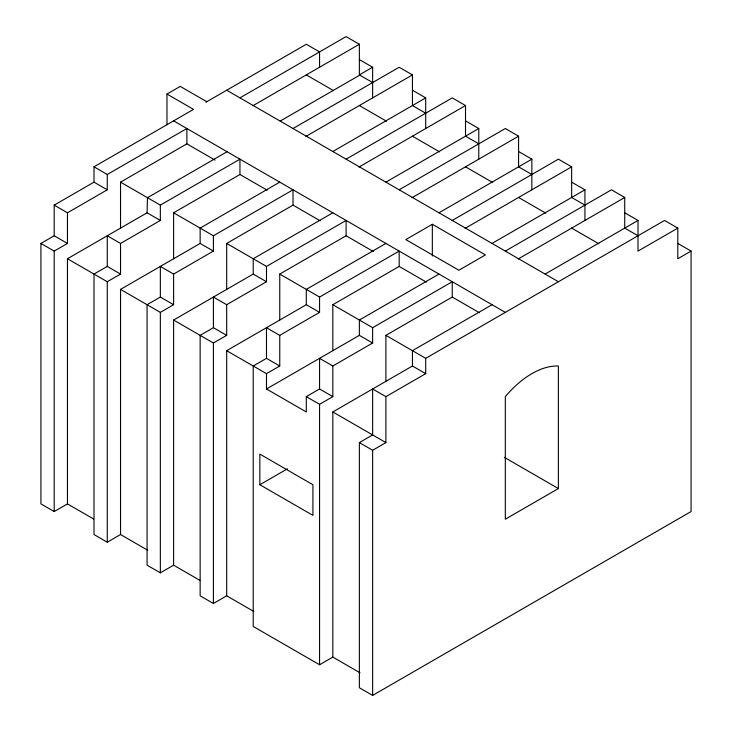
<?xml version="1.0" encoding="UTF-8"?>
<svg xmlns="http://www.w3.org/2000/svg" width="732" height="732" viewBox="0 0 732 732"><rect width="100%" height="100%" fill="white"/><g stroke="black" fill="none" stroke-linecap="round" stroke-linejoin="round"><path stroke-width="1.1" d="M93.678 519.025L67.463 503.891L67.463 258.753L147.068 212.792L147.471 197.704L227.085 151.734M166.978 124.696L166.978 94.053L180.246 86.394L206.781 101.711M67.463 503.891L54.195 511.549L40.928 503.891L40.928 243.436L54.195 235.768L54.195 205.125L93.998 182.149L93.998 166.823L193.513 109.37L166.978 94.053M205.884 102.233L306.296 44.259L319.564 51.917L319.564 67.243M93.998 166.823L107.265 174.49L186.88 128.521L186.88 143.847L120.533 182.149L120.533 228.11M239.95 97.887L346.099 36.6L359.366 44.259L359.366 74.902L372.634 67.243L372.634 97.887M54.195 205.125L67.463 212.792L107.265 189.808L107.265 174.49M252.824 105.774L359.366 44.259M40.928 243.436L54.195 251.094L67.463 243.436L67.463 212.792M280.155 121.1L359.769 75.131L372.634 82.56M120.533 182.149L160.345 205.125L239.95 159.164L239.95 174.49L173.612 212.792L173.612 258.753M293.02 128.521L399.169 67.243L412.436 74.902L412.436 105.545L425.704 113.204M120.533 243.436L120.533 274.07L107.265 266.411L107.265 235.768L120.533 243.436L160.345 220.451L160.345 205.125M305.894 136.417L412.436 74.902M147.718 550.226L120.533 534.534L107.265 542.192L93.998 534.534L93.998 274.07L107.265 266.411M93.998 274.07L107.265 281.738L120.533 274.07M279.752 182.149L200.147 228.11L200.147 243.436L120.533 289.396L120.533 534.534M332.831 151.506L425.704 97.887L425.704 128.521M173.612 212.792L213.415 235.768L293.02 189.808L293.02 205.125L226.682 243.436L226.682 289.396M346.099 159.164L452.248 97.887L465.515 105.545L465.515 136.189L478.783 143.847L478.783 159.164M199.818 580.311L173.612 565.177L160.345 572.836L147.068 565.177L147.068 304.713L160.345 297.055L160.345 266.411L173.612 274.07L213.415 251.094L213.415 235.768M358.973 167.052L465.515 105.545M120.533 289.396L160.345 312.372L173.612 304.713L173.612 274.07M332.831 212.792L253.217 258.753L253.217 274.07L173.612 320.04L173.612 565.177M385.901 182.149L478.783 128.521L478.783 143.38M226.682 243.436L266.485 266.411L346.099 220.451L346.099 235.768L279.752 274.07L279.752 320.04M399.169 189.808L505.318 128.521L518.585 136.189L518.585 166.832L531.853 174.49L531.853 189.808M226.682 304.713L226.682 335.357L213.415 327.698L213.415 297.055L226.682 304.713L266.485 281.738L266.485 266.411M412.043 197.695L518.585 136.189M213.415 327.698L200.147 335.357L200.147 595.811L213.415 603.479L226.682 595.811L253.867 611.513M173.612 320.04L213.415 343.015L226.682 335.357M385.901 243.427L306.296 289.396L306.296 304.713L226.682 350.674L226.682 595.811M438.98 212.792L531.853 159.164L531.853 174.015M432.338 224.276L405.803 239.602L458.882 270.245L485.417 254.919L432.338 224.276L432.338 256.054M279.752 274.07L319.564 297.055L399.169 251.094L399.169 266.411L332.831 304.713L332.831 350.674M452.248 220.451L558.388 159.164L571.655 166.823L571.655 197.466L584.932 205.125M360.016 672.79L332.831 657.098L319.564 664.757L253.217 626.455L253.217 366L266.485 358.341L266.485 327.698L279.752 335.357L319.564 312.372L319.564 297.055M465.113 228.338L571.655 166.823M226.682 350.674L266.485 373.659L279.752 366L279.752 335.357M438.98 274.07L359.366 320.04L359.366 335.357L266.485 388.976L266.485 373.659M492.05 243.427L584.932 189.808L584.932 220.451M332.831 304.713L372.634 327.698L452.248 281.738L452.248 297.055L385.901 335.357L385.901 381.317M505.318 251.094L611.467 189.808L624.735 197.466L624.735 228.11L638.002 235.768M266.485 388.976L306.296 411.96L306.296 396.643L319.564 388.976L319.564 358.341L332.831 366L372.634 343.015L372.634 327.698M518.192 258.982L624.735 197.466M306.296 396.643L319.564 404.302L332.831 396.643L332.831 366M492.05 304.713L412.436 350.674L412.436 366L332.831 411.96L332.831 657.098M545.12 274.07L638.002 220.451L638.002 251.094L677.805 228.11L677.805 258.753L691.072 251.094L691.072 511.549L372.634 695.4L359.366 687.741L359.366 442.604L372.634 434.945L372.634 388.976L385.901 396.643L425.704 373.659L425.704 358.341L664.537 220.451L677.805 228.11M259.851 484.74L312.93 515.374L312.93 484.74L259.851 454.096L259.851 484.74L287.374 468.846M359.366 442.604L372.634 450.262L385.901 442.604L385.901 396.643M558.388 488.564L505.318 519.208L505.318 396.643A79.751 46.043 -60 0 1 558.388 366L558.388 488.564L504.339 457.363M359.366 59.585L372.634 67.243M412.436 90.219L425.704 97.887M465.515 120.862L478.783 128.521M518.585 151.506L531.853 159.164M571.655 182.149L584.932 189.808M624.735 212.792L638.002 220.451M677.805 243.436L691.072 251.094M306.296 74.902L333.481 90.594M359.366 105.545L386.551 121.238M412.436 136.189L439.621 151.881M465.515 166.823L492.7 182.524M518.585 197.466L545.77 213.168M571.655 228.11L598.84 243.802M226.682 90.219L558.388 281.738M173.612 120.862L505.318 312.372M186.88 143.847L215.034 160.098M239.95 174.49L267.134 190.183M293.02 205.125L320.204 220.826M346.099 235.768L373.283 251.469M399.169 266.411L426.353 282.104M452.248 297.055L479.433 312.747M385.901 335.357L425.704 358.341M93.998 182.149L107.265 189.808M147.068 212.792L160.345 220.451M200.147 243.436L213.415 251.094M253.217 274.07L266.485 281.738M306.296 304.713L319.564 312.372M359.366 335.357L372.634 343.015M412.436 366L425.704 373.659M54.195 235.768L67.463 243.436M160.345 297.055L173.612 304.713M266.485 358.341L279.752 366M319.564 388.976L332.831 396.643M67.463 258.753L93.678 273.887M332.831 411.96L385.901 442.604M372.634 450.262L372.634 695.4M319.564 404.302L319.564 664.757M213.415 343.015L213.415 603.479M160.345 312.372L160.345 572.836M107.265 281.738L107.265 542.192M54.195 251.094L54.195 511.549"/></g></svg>
